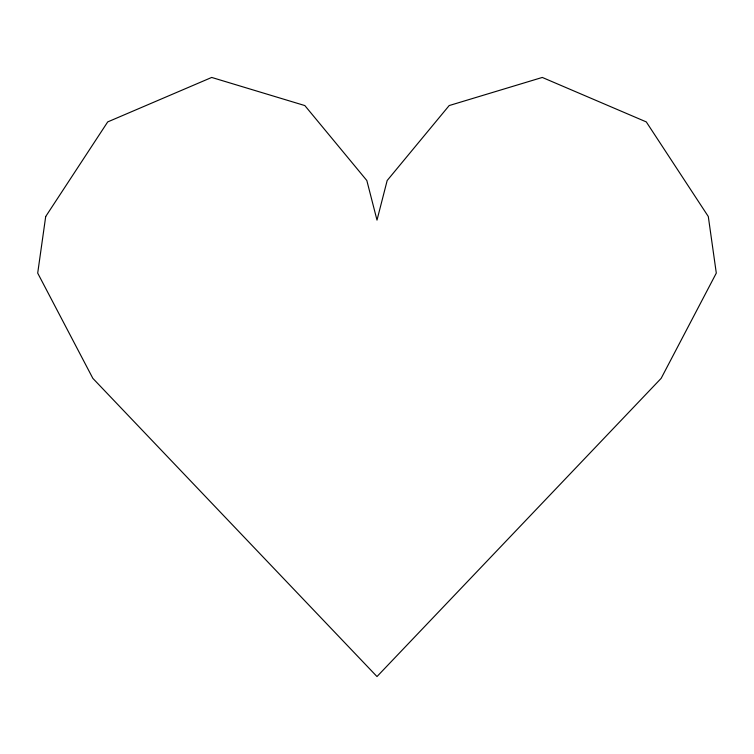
<?xml version="1.0" encoding="UTF-8"?>
<svg xmlns="http://www.w3.org/2000/svg" width="754" height="754" viewBox="0 0 754 754"><rect width="100%" height="100%" fill="white"/><g stroke="black" fill="none" stroke-linecap="round" stroke-linejoin="round"><path stroke-width="1.13" d="M45.702 216.511L37.7 273.108L92.846 378.348L377 676.555L661.154 378.348L716.3 273.108L708.298 216.511L646.291 121.912L542.296 77.445L449.177 105.56L387.17 180.517L377 220.111L366.83 180.517L304.823 105.56L211.704 77.445L107.709 121.912L45.702 216.511"/></g></svg>
